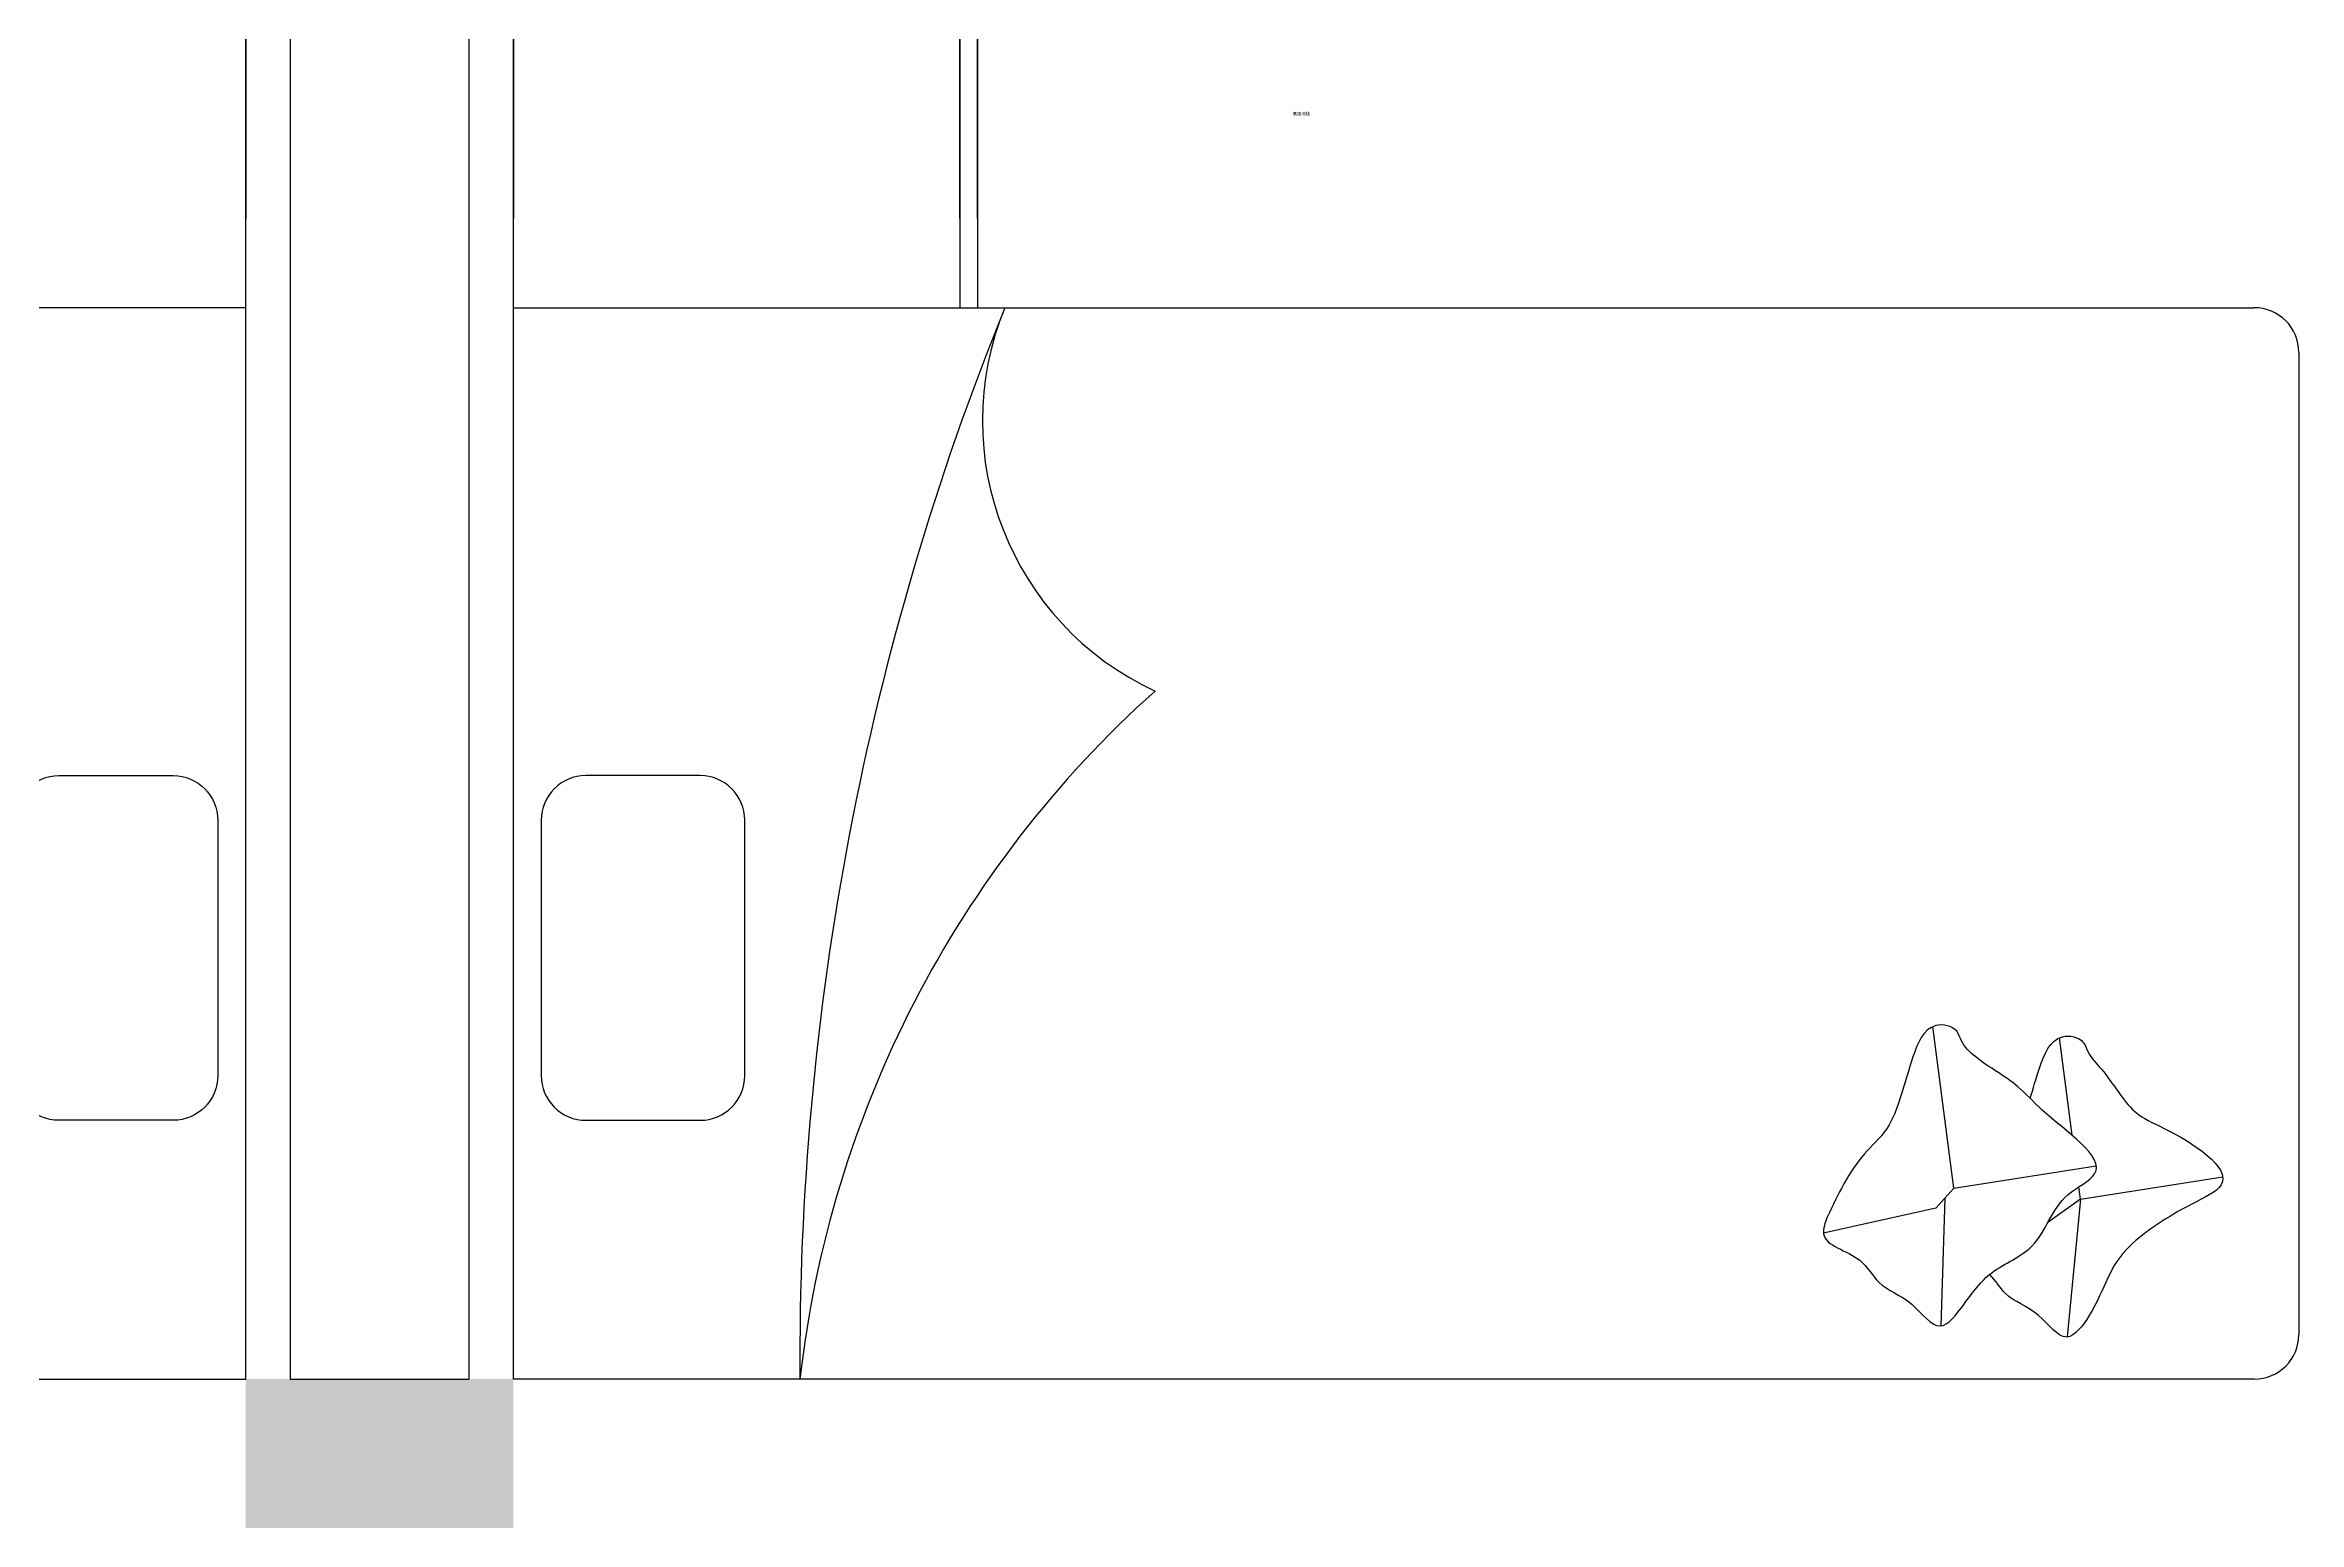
# Model space of a CAD drawing. Header units: centimetres. Extents: x 8510 to 16419, y -974 to 2536.
# Drawn here: x 9653.1 to 9905.6, y 26.1 to 191.5 of the extents above; entities that cross this region are included whole.
import ezdxf

# ---------------------------------------------------------------- set-up
doc = ezdxf.new("R2010")
doc.units = ezdxf.units.CM
for name, color, linetype in [('5', 5, 'Continuous'), ('AXIS', 3, 'Continuous'), ('P5', 5, 'Continuous'), ('轴线', 1, 'Continuous')]:
    doc.layers.add(name, color=color, linetype=linetype)
doc.styles.add('文3.5', font='', dxfattribs={"height": 3.5})
doc.styles.get('文3.5').set_extended_font_data('PMingLiU')

# ---------------------------------------------------------------- blocks, each defined once
blk = doc.blocks.new('16')
at = {"layer": 'P5'}
for p, q in [((-326779.6, -96385.3), (-325679.6, -96385.3)), ((-326829.6, -98385.3), (-326829.6, -96435.3)), ((-325629.6, -96435.3), (-325629.6, -98385.3)), ((-325831.1, -96630), (-325856, -96470.4)), ((-325843.5, -96771.7), (-325868.4, -96612.2)), ((-325902.8, -96639.3), (-326012, -96653.5)), ((-325831.1, -96630), (-325844.9, -96631.8)), ((-325831.1, -96630), (-325676.8, -96644.8)), ((-325831.1, -96630), (-325805.1, -96666.5)), ((-325843.5, -96771.7), (-326024.4, -96795.3)), ((-325843.5, -96771.7), (-325821.2, -96792)), ((-325832.3, -96781.9), (-325689.2, -96786.5)), ((-325821.2, -96792), (-325792.9, -96917.8)), ((-326929.6, -97865.3), (-327479.6, -97865.3)), ((-327329.6, -97865.3), (-326829.6, -97865.3)), ((-326929.6, -97885.3), (-327479.6, -97885.3)), ((-327329.6, -97885.3), (-326829.6, -97885.3)), ((-325969.5, -98126.1), (-326255.5, -98126.1)), ((-326305.5, -98176.1), (-326305.5, -98304.1)), ((-325919.5, -98304.1), (-325919.5, -98176.1)), ((-326255.5, -98354.1), (-325969.5, -98354.1)), ((-327479.6, -98385.3), (-326929.6, -98385.3)), ((-326829.6, -98385.3), (-327329.6, -98385.3)), ((-325629.6, -98385.3), (-326829.6, -98385.3))]:
    blk.add_line(p, q, dxfattribs=at)
for centre, radius, start, end in [((-326779.6, -96435.3), 50, 90, 180), ((-325679.6, -96435.3), 50, 360, 90), ((-326703, -97526.3), 333.6, 247.6952, 335.1374), ((-325493.2, -96854.6), 1217.4, 221.8308, 263.5659), ((-325652.8, -94932.6), 3131.8, 247.9296, 270.425), ((-326255.5, -98176.1), 50, 90, 180), ((-325969.5, -98176.1), 50, 360, 90), ((-326255.5, -98304.1), 50, 180, 270), ((-325969.5, -98304.1), 50, 270, 360)]:
    blk.add_arc(centre, radius, start, end, dxfattribs=at)
for points, knots in [([(-325944, -96686.3), (-325954.9, -96683), (-325979.3, -96675.9), (-326018.9, -96660.9), (-326011.9, -96626.6), (-325991.6, -96620.9), (-325969.7, -96597.6), (-325927.6, -96575.7), (-325906.6, -96523.5), (-325854.9, -96442), (-325820.5, -96518.6), (-325781.8, -96577.9), (-325745.6, -96599.2), (-325706.3, -96614.6), (-325663.1, -96646.8), (-325708.1, -96676.8), (-325718.5, -96713.1), (-325740, -96724.8), (-325746.8, -96731.6)], [302.881499, 302.881499, 302.881499, 302.881499, 365.923862, 443.495891, 486.869509, 508.121341, 551.224987, 653.577238, 722.157956, 886.957345, 954.669001, 1080.195465, 1176.186491, 1262.393992, 1325.142437, 1396.247261, 1475.918394, 1525.343184, 1525.343184, 1525.343184, 1525.343184]), ([(-325811.6, -96913.4), (-325836.5, -96901.6), (-325872.7, -96884.5), (-325908.3, -96844.2), (-325948.6, -96829.9), (-325987.3, -96819.4), (-326031.3, -96802.7), (-326024.3, -96768.4), (-326004, -96762.7), (-325982.1, -96739.4), (-325963, -96702.4), (-325919, -96665.3), (-325867.3, -96583.8), (-325832.9, -96660.4), (-325775.6, -96672.3), (-325752.8, -96732), (-325718.7, -96756.4), (-325675.5, -96788.6), (-325720.5, -96818.6), (-325731.4, -96856.4), (-325771, -96875.7), (-325780.3, -96925), (-325804.7, -96916), (-325811.6, -96913.4)], [0, 0, 0, 0, 81.607478, 118.566056, 158.122077, 204.917363, 248.357699, 272.646925, 284.547951, 308.685993, 366.003253, 404.408455, 496.696113, 534.614641, 604.909461, 658.664435, 706.940635, 742.079765, 781.898466, 826.514301, 858.965165, 909.229441, 928.854535, 928.854535, 928.854535, 928.854535])]:
    blk.add_open_spline(points, degree=3, knots=knots, dxfattribs=at)

msp = doc.modelspace()

# ---------------------------------------------------------------- linework, layer by layer
at = {"layer": '轴线', "color": 7}
for p, q in [((9680.58, 424.63), (9680.58, 42.13)), ((9700.58, 424.63), (9700.58, 42.13)), ((9680.58, 42.13), (9700.58, 42.13))]:
    msp.add_line(p, q, dxfattribs=at)
msp.add_solid([(9675.58, -142.87), (9705.58, -142.87), (9675.58, 42.13), (9705.58, 42.13)], dxfattribs=at)

# ---------------------------------------------------------------- block references
at = {"layer": '5', "color": 7, "linetype": 'Continuous', "yscale": 0.1, "zscale": 0.1}
for p, xscale, rotation in [((-162.95, -32520.83), -0.1, 90), ((19544.1, -32520.83), 0.1, 270)]:
    msp.add_blockref('16', p, dxfattribs=dict(at, xscale=xscale, rotation=rotation))

# ---------------------------------------------------------------- texts
at = {"layer": 'AXIS', "color": 7, "style": '文3.5'}
msp.add_text('高级地毯', height=0.35, dxfattribs=at).set_placement((9792.86, 183.68))

doc.saveas('drawing.dxf')
